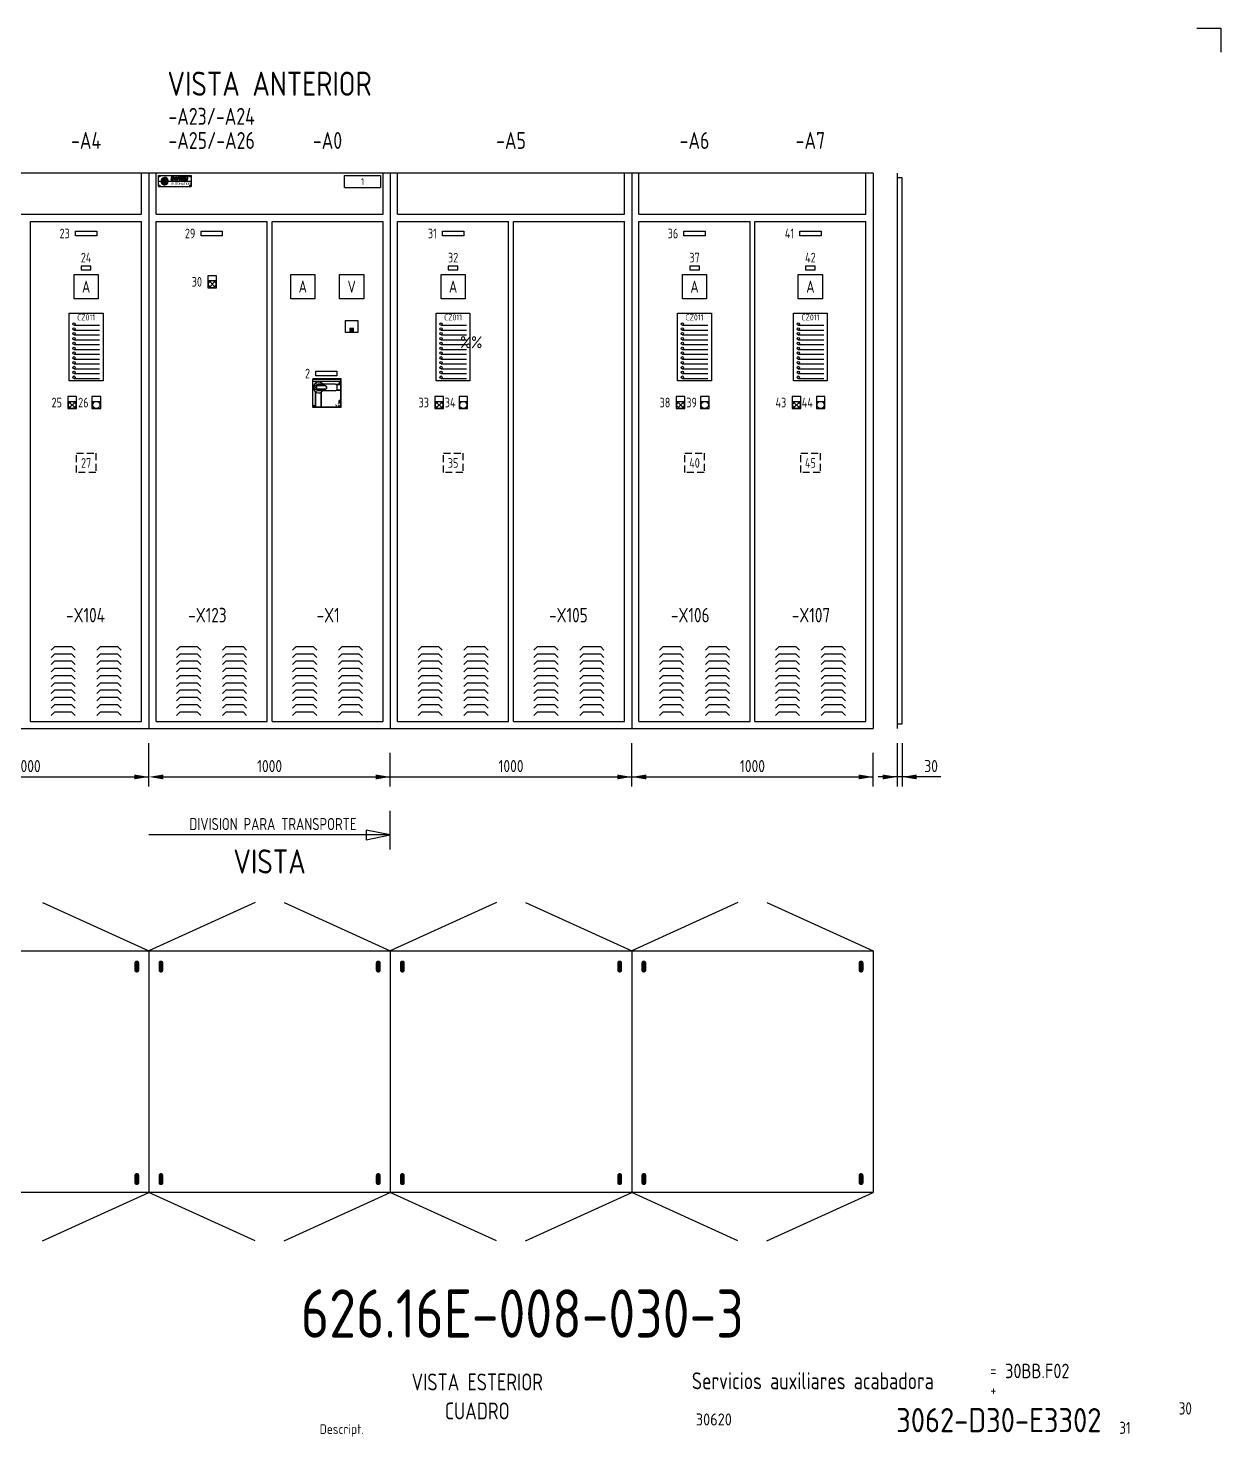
# Model space of a CAD drawing. Extents: x 10 to 420, y 5 to 297.
# Drawn here: x 173 to 420, y 5.4 to 297 of the extents above; entities that cross this region are included whole.
import ezdxf
from ezdxf.enums import TextEntityAlignment as Align

# ---------------------------------------------------------------- set-up
doc = ezdxf.new("R2010")
doc.units = 0
doc.header["$LTSCALE"] = 8
doc.header["$MEASUREMENT"] = 0
doc.linetypes.add('DOT', pattern=[0.25, 0, -0.25])
doc.linetypes.add('HIDDEN34', pattern=[0.27, 0.18, -0.09])
doc.layers.get('0').update_dxf_attribs({"linetype": 'CONTINUOUS'})
doc.layers.add('CART', color=7, linetype='CONTINUOUS')
doc.styles.add('DIN', font='DIN', dxfattribs={"width": 0.85})

# ---------------------------------------------------------------- blocks, each defined once
blk = doc.blocks.new('WB-FG100')
at = {"layer": 'CART', "color": 1}
for p, q in [((415, 297), (420, 297)), ((420, 297), (420, 292))]:
    blk.add_line(p, q, dxfattribs=at)
at = {"layer": 'CART', "color": 3, "style": 'DIN', "width": 0.8}
for s, p in [('=', (372.24, 17.91)), ('+', (372.24, 13.87))]:
    blk.add_text(s, height=2.5, dxfattribs=at).set_placement(p)
at = {"layer": 'CART', "color": 7, "style": 'DIN', "width": 0.9}
blk.add_attdef('FILE', text='', height=2.5, rotation=90, dxfattribs=at).set_placement((15.95, 68.38), align=Align.CENTER)
for tag, p in [('MOD-3', (13.92, 19)), ('MOD-2', (13.92, 15)), ('MOD-1', (13.92, 11)), ('NR.COMMESSA', (315, 9))]:
    blk.add_attdef(tag, text='', height=2.5, dxfattribs=at).set_placement(p, align=Align.MIDDLE)
at = {"layer": 'CART', "color": 7, "style": 'DIN'}
for tag, width, p in [('REV-3', 0.9, (21.66, 19)), ('DATA-3', 0.9, (45.37, 19)), ('NOME-3', 0.9, (57.37, 19)), ('REV-2', 0.9, (21.66, 15)), ('DATA-2', 0.9, (45.37, 15)), ('NOME-2', 0.9, (57.37, 15)), ('REV-1', 0.9, (21.66, 11)), ('DATA-1', 0.9, (45.37, 11)), ('NOME-1', 0.7, (57.37, 11))]:
    blk.add_attdef(tag, text='', height=2, dxfattribs=dict(at, width=width)).set_placement(p, align=Align.MIDDLE_LEFT)
at = {"layer": 'CART', "color": 7, "style": 'DIN', "width": 0.9}
for tag, p, height in [('DATA', (78.64, 17.94), 2), ('ESECUTORE', (78.64, 13.97), 2), ('CONTROLLORE', (78.64, 9.99), 2), ('NORMA', (78.64, 6.01), 2), ('SEGUE', (398.93, 5.65), 2.8)]:
    blk.add_attdef(tag, p, '', height=height, dxfattribs=at)
at = {"layer": 'CART', "color": 2, "style": 'DIN', "width": 0.9}
for tag, p in [('TITOLO-1/3', (266.5, 18.23)), ('TITOLO-2/3', (266.5, 13.18)), ('TITOLO-1/2', (266.5, 15.73)), ('TITOLO-2/2', (266.5, 10.68)), ('TITOLO-3/3', (266.5, 8.13))]:
    blk.add_attdef(tag, text='', height=3.5, dxfattribs=at).set_placement(p, align=Align.MIDDLE)
at = {"layer": 'CART', "color": 3, "style": 'DIN', "width": 0.9}
blk.add_attdef('ASSIEME', text='', height=3.5, dxfattribs=at).set_placement((334, 17), align=Align.MIDDLE)
at = {"layer": 'CART', "color": 3, "style": 'DIN', "width": 0.85}
for tag, p in [('=', (375.33, 16.63)), ('+', (375.33, 12.76))]:
    blk.add_attdef(tag, text='', height=3, dxfattribs=at).set_placement(p, align=Align.BOTTOM_LEFT)
at = {"layer": 'CART', "color": 3, "style": 'DIN', "width": 0.9}
blk.add_attdef('FOGLIO', text='', height=2.8, dxfattribs=at).set_placement((414.2, 9.56), align=Align.RIGHT)
at = {"layer": 'CART', "color": 2, "style": 'DIN', "width": 0.9}
blk.add_attdef('DISEGNO', text='', height=5, dxfattribs=at).set_placement((395.27, 6.35), align=Align.RIGHT)
at = {"layer": 'CART', "color": 1, "style": 'DIN', "width": 0.9}
blk.add_attdef('TIPOLOGIA', (233.37, 6), '', height=2, dxfattribs=at)

msp = doc.modelspace()

# ---------------------------------------------------------------- linework, layer by layer
for p, q in [((198, 267), (148, 267)), ((196.5, 258.5), (196.5, 267)), ((198, 267), (198, 152)), ((248, 267), (198, 267)), ((199.5, 258.5), (199.5, 267)), ((200, 264.25), (200, 266.5)), ((200, 266.5), (206.75, 266.5)), ((206.75, 266.5), (206.75, 264.25)), ((238.5, 266.5), (246, 266.5)), ((238.5, 264), (238.5, 266.5)), ((246, 266.5), (246, 264)), ((246.5, 258.5), (246.5, 267)), ((248, 267), (248, 152)), ((298, 267), (248, 267)), ((249.5, 258.5), (249.5, 267)), ((296.5, 258.5), (296.5, 267)), ((298, 267), (298, 152)), ((348, 267), (298, 267)), ((299.5, 258.5), (299.5, 267)), ((346.5, 258.5), (346.5, 267)), ((348, 267), (348, 152)), ((353, 267), (353, 152)), ((354, 266), (353, 266)), ((354, 153), (354, 266)), ((200, 265.34), (200.49, 265.34)), ((200, 264.25), (206.75, 264.25)), ((202.01, 265.34), (206.75, 265.34)), ((238.5, 264), (246, 264)), ((149.5, 258.5), (196.5, 258.5)), ((173.5, 153.5), (173.5, 257)), ((173.5, 257), (196.5, 257)), ((196.5, 153.5), (196.5, 257)), ((199.5, 258.5), (246.5, 258.5)), ((199.5, 153.5), (199.5, 257)), ((199.5, 257), (222.5, 257)), ((222.5, 153.5), (222.5, 257)), ((223.5, 153.5), (223.5, 257)), ((223.5, 257), (246.5, 257)), ((246.5, 153.5), (246.5, 257)), ((249.5, 258.5), (296.5, 258.5)), ((249.5, 257), (272.5, 257)), ((249.5, 153.5), (249.5, 257)), ((272.5, 153.5), (272.5, 257)), ((273.5, 153.5), (273.5, 257)), ((273.5, 257), (296.5, 257)), ((296.5, 153.5), (296.5, 257)), ((299.5, 258.5), (346.5, 258.5)), ((299.5, 153.5), (299.5, 257)), ((299.5, 257), (322.5, 257)), ((322.5, 153.5), (322.5, 257)), ((323.5, 153.5), (323.5, 257)), ((323.5, 257), (346.5, 257)), ((346.5, 153.5), (346.5, 257)), ((181.5, 224), (181.5, 238)), ((181.5, 238), (188.5, 238)), ((188.5, 238), (188.5, 224)), ((257.5, 224), (257.5, 238)), ((257.5, 238), (264.5, 238)), ((264.5, 238), (264.5, 224)), ((307.5, 238), (314.5, 238)), ((307.5, 224), (307.5, 238)), ((314.5, 238), (314.5, 224)), ((331.5, 238), (338.5, 238)), ((331.5, 224), (331.5, 238)), ((338.5, 238), (338.5, 224)), ((188.5, 224), (181.5, 224)), ((264.5, 224), (257.5, 224)), ((314.5, 224), (307.5, 224)), ((338.5, 224), (331.5, 224)), ((148, 152), (198, 152)), ((173.5, 153.5), (196.5, 153.5)), ((198, 152), (248, 152)), ((199.5, 153.5), (222.5, 153.5)), ((223.5, 153.5), (246.5, 153.5)), ((248, 152), (298, 152)), ((249.5, 153.5), (272.5, 153.5)), ((273.5, 153.5), (296.5, 153.5)), ((298, 152), (348, 152)), ((299.5, 153.5), (322.5, 153.5)), ((323.5, 153.5), (346.5, 153.5)), ((353, 153), (354, 153)), ((198, 140), (198, 149)), ((298, 140), (298, 149)), ((353, 149), (353, 140)), ((354, 149), (354, 140)), ((198, 140), (198, 147)), ((248, 140), (248, 147)), ((298, 140), (298, 147)), ((348, 140), (348, 147)), ((151, 142), (198, 142)), ((201, 142), (348, 142)), ((362, 142), (349, 142)), ((248, 127), (248, 135)), ((248, 130), (198, 130)), ((248, 130), (243, 131)), ((243, 131), (243, 129)), ((243, 129), (248, 130)), ((176, 116), (198, 106)), ((220, 116), (198, 106)), ((226, 116), (248, 106)), ((270, 116), (248, 106)), ((276, 116), (298, 106)), ((320, 116), (298, 106)), ((326, 116), (348, 106)), ((148, 106), (198, 106)), ((198, 106), (248, 106)), ((198, 106), (198, 56)), ((248, 106), (248, 56)), ((248, 106), (298, 106)), ((298, 106), (348, 106)), ((298, 106), (298, 56)), ((348, 106), (348, 56)), ((198, 56), (148, 56)), ((176, 46), (198, 56)), ((220, 46), (198, 56)), ((248, 56), (198, 56)), ((226, 46), (248, 56)), ((298, 56), (248, 56)), ((270, 46), (248, 56)), ((276, 46), (298, 56)), ((320, 46), (298, 56)), ((348, 56), (298, 56)), ((326, 46), (348, 56))]:
    msp.add_line(p, q)
at = {"color": 1}
for p, q in [((200.5, 265.36), (201.15, 265.36)), ((200.53, 265.58), (201.95, 265.58)), ((200.54, 265.6), (201.96, 265.6)), ((200.55, 265.62), (201.95, 265.62)), ((200.56, 265.66), (201.94, 265.66)), ((200.56, 265.64), (201.94, 265.64)), ((200.57, 265.68), (201.93, 265.68)), ((200.58, 265.7), (201.92, 265.7)), ((200.6, 265.72), (201.9, 265.72)), ((200.61, 265.74), (201.89, 265.74)), ((200.62, 265.76), (201.88, 265.76)), ((200.63, 265.78), (201.87, 265.78)), ((200.64, 265.38), (201.23, 265.38)), ((200.65, 265.8), (201.85, 265.8)), ((200.66, 265.82), (201.84, 265.82)), ((200.68, 265.84), (201.82, 265.84)), ((200.7, 265.85), (201.8, 265.85)), ((200.71, 265.87), (201.79, 265.87)), ((200.74, 265.89), (201.76, 265.89)), ((200.76, 265.91), (201.74, 265.91)), ((200.78, 265.93), (201.72, 265.93)), ((200.78, 265.4), (201.3, 265.4)), ((200.81, 265.95), (201.69, 265.95)), ((200.83, 265.97), (201.67, 265.97)), ((200.87, 265.99), (201.63, 265.99)), ((200.9, 266.01), (201.6, 266.01)), ((200.93, 265.42), (201.37, 265.42)), ((200.94, 266.03), (201.56, 266.03)), ((200.99, 266.05), (201.51, 266.05)), ((201.05, 266.07), (201.45, 266.07)), ((201.07, 265.44), (201.41, 265.44)), ((201.15, 266.09), (201.35, 266.09)), ((201.22, 265.46), (201.39, 265.46)), ((201.32, 265.56), (201.88, 265.56)), ((201.34, 265.54), (201.8, 265.54)), ((201.36, 265.52), (201.54, 265.52)), ((201.36, 265.48), (201.38, 265.48)), ((201.38, 265.5), (201.39, 265.5)), ((201.46, 265.42), (201.63, 265.42)), ((201.47, 265.4), (201.58, 265.4)), ((201.49, 265.38), (201.52, 265.38)), ((201.5, 265.44), (201.68, 265.44)), ((201.57, 265.46), (201.74, 265.46)), ((201.64, 265.48), (201.75, 265.48)), ((201.67, 265.52), (201.73, 265.52)), ((201.7, 265.36), (202, 265.36)), ((201.74, 265.38), (202, 265.38)), ((201.78, 265.4), (202, 265.4)), ((201.82, 265.42), (202, 265.42)), ((201.84, 265.48), (201.99, 265.48)), ((201.86, 265.44), (202, 265.44)), ((201.89, 265.5), (201.99, 265.5)), ((201.89, 265.46), (202, 265.46)), ((201.95, 265.52), (201.98, 265.52)), ((202.64, 265.56), (202.75, 266.27)), ((202.64, 265.56), (202.75, 266.27)), ((202.99, 265.56), (202.64, 265.56)), ((202.99, 266.27), (202.75, 266.27)), ((202.75, 266.27), (202.9, 266.27)), ((202.8, 265.73), (202.87, 266.1)), ((202.99, 265.73), (202.8, 265.73)), ((202.99, 266.1), (202.87, 266.1)), ((203.28, 265.56), (203.52, 266.26)), ((203.28, 265.56), (203.43, 265.56)), ((203.43, 265.56), (203.48, 265.7)), ((203.48, 265.7), (203.7, 265.7)), ((203.52, 266.26), (203.73, 266.26)), ((203.52, 265.82), (203.61, 266.1)), ((203.52, 265.82), (203.67, 265.82)), ((203.67, 265.82), (203.61, 266.1)), ((203.73, 265.56), (203.7, 265.7)), ((203.88, 265.56), (203.73, 266.26)), ((203.73, 265.56), (203.88, 265.56)), ((203.96, 265.56), (204.07, 266.27)), ((203.96, 265.56), (204.07, 266.27)), ((203.96, 265.56), (204.1, 265.56)), ((204.07, 266.27), (204.22, 266.27)), ((204.07, 266.27), (204.22, 266.27)), ((204.1, 265.56), (204.19, 266.07)), ((204.19, 266.07), (204.43, 265.56)), ((204.22, 266.27), (204.46, 265.77)), ((204.43, 265.56), (204.55, 266.27)), ((204.43, 265.56), (204.58, 265.56)), ((204.46, 265.77), (204.55, 266.27)), ((204.55, 266.27), (204.69, 266.27)), ((204.55, 266.27), (204.69, 266.27)), ((204.58, 265.56), (204.69, 266.27)), ((204.67, 265.56), (204.79, 266.27)), ((204.67, 265.56), (204.79, 266.27)), ((204.67, 265.56), (204.82, 265.56)), ((204.79, 266.27), (204.94, 266.27)), ((204.79, 266.27), (204.94, 266.27)), ((204.82, 265.56), (204.94, 266.27)), ((204.91, 265.56), (205.03, 266.27)), ((204.91, 265.56), (205.03, 266.27)), ((204.91, 265.56), (205.29, 265.56)), ((205.03, 266.27), (205.41, 266.27)), ((205.06, 265.68), (205.09, 265.86)), ((205.31, 265.68), (205.06, 265.68)), ((205.34, 265.86), (205.09, 265.86)), ((205.11, 265.97), (205.14, 266.15)), ((205.36, 265.97), (205.11, 265.97)), ((205.39, 266.15), (205.14, 266.15)), ((205.26, 266.27), (205.41, 266.27)), ((205.29, 265.56), (205.31, 265.68)), ((205.34, 265.86), (205.36, 265.97)), ((205.38, 265.56), (205.5, 266.27)), ((205.38, 265.56), (205.77, 265.56)), ((205.39, 266.15), (205.41, 266.27)), ((205.5, 266.27), (205.63, 266.27)), ((205.54, 265.68), (205.63, 266.27)), ((205.79, 265.68), (205.54, 265.68)), ((205.77, 265.56), (205.79, 265.68)), ((205.84, 265.56), (205.96, 266.27)), ((205.84, 265.56), (205.99, 265.56)), ((205.96, 266.27), (206.11, 266.27)), ((205.99, 265.56), (206.11, 266.27)), ((200.49, 265.35), (201.08, 265.35)), ((200.49, 265.33), (201.01, 265.33)), ((200.5, 265.31), (200.94, 265.31)), ((200.5, 265.29), (200.86, 265.29)), ((200.5, 265.27), (200.79, 265.27)), ((200.5, 265.25), (200.72, 265.25)), ((200.5, 265.23), (200.65, 265.23)), ((200.51, 265.21), (200.57, 265.21)), ((200.57, 265.01), (200.93, 265.01)), ((200.58, 264.99), (200.89, 264.99)), ((200.59, 265.03), (200.97, 265.03)), ((200.59, 264.97), (200.85, 264.97)), ((200.6, 264.95), (200.81, 264.95)), ((200.61, 264.93), (200.77, 264.93)), ((200.63, 264.91), (200.73, 264.91)), ((200.64, 264.89), (200.69, 264.89)), ((200.65, 265.05), (201.01, 265.05)), ((200.7, 265.07), (201.06, 265.07)), ((200.76, 265.09), (201.1, 265.09)), ((200.77, 264.76), (201.73, 264.76)), ((200.8, 264.74), (201.7, 264.74)), ((200.81, 265.11), (201.14, 265.11)), ((200.81, 264.78), (201.75, 264.78)), ((200.82, 264.72), (201.68, 264.72)), ((200.84, 264.8), (201.77, 264.8)), ((200.85, 264.7), (201.65, 264.7)), ((200.86, 265.13), (201.18, 265.13)), ((200.88, 264.82), (201.79, 264.82)), ((200.89, 264.68), (201.61, 264.68)), ((200.91, 264.84), (201.81, 264.84)), ((200.92, 265.15), (201.22, 265.15)), ((200.93, 264.66), (201.57, 264.66)), ((200.95, 264.86), (201.83, 264.86)), ((200.97, 265.17), (201.26, 265.17)), ((200.97, 264.64), (201.53, 264.64)), ((200.98, 264.87), (201.84, 264.87)), ((201.02, 264.89), (201.86, 264.89)), ((201.03, 265.19), (201.3, 265.19)), ((201.03, 264.62), (201.47, 264.62)), ((201.05, 264.91), (201.87, 264.91)), ((201.08, 265.21), (201.34, 265.21)), ((201.08, 264.93), (201.89, 264.93)), ((201.11, 264.6), (201.39, 264.6)), ((201.12, 264.95), (201.9, 264.95)), ((201.13, 265.23), (201.38, 265.23)), ((201.15, 264.97), (201.91, 264.97)), ((201.19, 265.25), (201.42, 265.25)), ((201.19, 264.99), (201.92, 264.99)), ((201.22, 265.01), (201.93, 265.01)), ((201.24, 265.27), (201.46, 265.27)), ((201.26, 265.03), (201.94, 265.03)), ((201.29, 265.05), (201.95, 265.05)), ((201.3, 265.29), (201.5, 265.29)), ((201.33, 265.07), (201.95, 265.07)), ((201.35, 265.31), (201.54, 265.31)), ((201.36, 265.09), (201.96, 265.09)), ((201.39, 265.11), (201.97, 265.11)), ((201.4, 265.33), (201.53, 265.33)), ((201.43, 265.13), (201.97, 265.13)), ((201.46, 265.35), (201.51, 265.35)), ((201.46, 265.15), (201.98, 265.15)), ((201.5, 265.17), (201.99, 265.17)), ((201.53, 265.19), (201.99, 265.19)), ((201.57, 265.21), (201.99, 265.21)), ((201.58, 265.31), (202, 265.31)), ((201.59, 265.29), (202, 265.29)), ((201.6, 265.23), (202, 265.23)), ((201.61, 265.27), (202, 265.27)), ((201.62, 265.33), (202.01, 265.33)), ((201.63, 265.25), (202, 265.25)), ((201.66, 265.35), (202.01, 265.35)), ((210.22, 245.75), (210.22, 243.25)), ((212.03, 245.75), (210.22, 245.75)), ((212.03, 243.25), (212.03, 245.75)), ((210.22, 244.75), (212.03, 244.75)), ((210.22, 243.25), (212.03, 243.25)), ((210.59, 243.47), (211.66, 244.53)), ((210.59, 244.53), (211.66, 243.47)), ((182.5, 235.5), (187.75, 235.5)), ((182.5, 234.5), (187.75, 234.5)), ((182.5, 233.5), (187.75, 233.5)), ((258.5, 235.5), (263.75, 235.5)), ((258.5, 234.5), (263.75, 234.5)), ((258.5, 233.5), (263.75, 233.5)), ((308.5, 235.5), (313.75, 235.5)), ((308.5, 234.5), (313.75, 234.5)), ((308.5, 233.5), (313.75, 233.5)), ((332.5, 235.5), (337.75, 235.5)), ((332.5, 234.5), (337.75, 234.5)), ((332.5, 233.5), (337.75, 233.5)), ((182.5, 232.5), (187.75, 232.5)), ((182.5, 231.5), (187.75, 231.5)), ((182.5, 230.5), (187.75, 230.5)), ((258.5, 232.5), (263.75, 232.5)), ((258.5, 231.5), (263.75, 231.5)), ((258.5, 230.5), (263.75, 230.5)), ((308.5, 232.5), (313.75, 232.5)), ((308.5, 231.5), (313.75, 231.5)), ((308.5, 230.5), (313.75, 230.5)), ((332.5, 232.5), (337.75, 232.5)), ((332.5, 231.5), (337.75, 231.5)), ((332.5, 230.5), (337.75, 230.5)), ((182.5, 229.5), (187.75, 229.5)), ((182.5, 228.5), (187.75, 228.5)), ((182.5, 227.5), (187.75, 227.5)), ((258.5, 229.5), (263.75, 229.5)), ((258.5, 228.5), (263.75, 228.5)), ((258.5, 227.5), (263.75, 227.5)), ((308.5, 229.5), (313.75, 229.5)), ((308.5, 228.5), (313.75, 228.5)), ((308.5, 227.5), (313.75, 227.5)), ((332.5, 229.5), (337.75, 229.5)), ((332.5, 228.5), (337.75, 228.5)), ((332.5, 227.5), (337.75, 227.5)), ((182.5, 226.5), (187.75, 226.5)), ((182.5, 225.5), (187.75, 225.5)), ((258.5, 226.5), (263.75, 226.5)), ((258.5, 225.5), (263.75, 225.5)), ((308.5, 226.5), (313.75, 226.5)), ((308.5, 225.5), (313.75, 225.5)), ((332.5, 226.5), (337.75, 226.5)), ((332.5, 225.5), (337.75, 225.5)), ((182.5, 224.5), (187.75, 224.5)), ((258.5, 224.5), (263.75, 224.5)), ((308.5, 224.5), (313.75, 224.5)), ((332.5, 224.5), (337.75, 224.5)), ((183.03, 220.75), (181.22, 220.75)), ((181.22, 220.75), (181.22, 218.25)), ((181.22, 219.75), (183.03, 219.75)), ((181.59, 218.47), (182.66, 219.53)), ((181.59, 219.53), (182.66, 218.47)), ((183.03, 218.25), (183.03, 220.75)), ((186.22, 220.75), (186.22, 218.25)), ((188.03, 220.75), (186.22, 220.75)), ((186.22, 219.75), (188.03, 219.75)), ((188.03, 218.25), (188.03, 220.75)), ((259.02, 220.75), (257.23, 220.75)), ((257.23, 220.75), (257.23, 218.25)), ((257.23, 219.75), (259.02, 219.75)), ((257.59, 219.53), (258.66, 218.47)), ((257.59, 218.47), (258.66, 219.53)), ((259.02, 218.25), (259.02, 220.75)), ((264.02, 220.75), (262.23, 220.75)), ((262.23, 220.75), (262.23, 218.25)), ((262.23, 219.75), (264.02, 219.75)), ((264.02, 218.25), (264.02, 220.75)), ((307.23, 220.75), (307.23, 218.25)), ((309.02, 220.75), (307.23, 220.75)), ((307.23, 219.75), (309.02, 219.75)), ((307.59, 218.47), (308.66, 219.53)), ((307.59, 219.53), (308.66, 218.47)), ((309.02, 218.25), (309.02, 220.75)), ((314.02, 220.75), (312.23, 220.75)), ((312.23, 220.75), (312.23, 218.25)), ((312.23, 219.75), (314.02, 219.75)), ((314.02, 218.25), (314.02, 220.75)), ((333.02, 220.75), (331.23, 220.75)), ((331.23, 220.75), (331.23, 218.25)), ((331.23, 219.75), (333.02, 219.75)), ((331.59, 219.53), (332.66, 218.47)), ((331.59, 218.47), (332.66, 219.53)), ((333.02, 218.25), (333.02, 220.75)), ((338.02, 220.75), (336.23, 220.75)), ((336.23, 220.75), (336.23, 218.25)), ((336.23, 219.75), (338.02, 219.75)), ((338.02, 218.25), (338.02, 220.75)), ((181.22, 218.25), (183.03, 218.25)), ((186.22, 218.25), (188.03, 218.25)), ((257.23, 218.25), (259.02, 218.25)), ((262.23, 218.25), (264.02, 218.25)), ((307.23, 218.25), (309.02, 218.25)), ((312.23, 218.25), (314.02, 218.25)), ((331.23, 218.25), (333.02, 218.25)), ((336.23, 218.25), (338.02, 218.25)), ((178.5, 169), (177.75, 168.25)), ((178.5, 167.5), (177.75, 166.75)), ((178.5, 169), (182, 169)), ((178.5, 167.5), (182, 167.5)), ((182, 169), (182.75, 168.25)), ((182, 167.5), (182.75, 166.75)), ((188, 169), (187.25, 168.25)), ((188, 167.5), (187.25, 166.75)), ((188, 169), (191.5, 169)), ((188, 167.5), (191.5, 167.5)), ((191.5, 169), (192.25, 168.25)), ((191.5, 167.5), (192.25, 166.75)), ((204.5, 169), (203.75, 168.25)), ((204.5, 167.5), (203.75, 166.75)), ((204.5, 169), (208, 169)), ((204.5, 167.5), (208, 167.5)), ((208, 169), (208.75, 168.25)), ((208, 167.5), (208.75, 166.75)), ((214, 169), (213.25, 168.25)), ((214, 167.5), (213.25, 166.75)), ((214, 169), (217.5, 169)), ((214, 167.5), (217.5, 167.5)), ((217.5, 169), (218.25, 168.25)), ((217.5, 167.5), (218.25, 166.75)), ((228.5, 169), (227.75, 168.25)), ((228.5, 167.5), (227.75, 166.75)), ((228.5, 169), (232, 169)), ((228.5, 167.5), (232, 167.5)), ((232, 169), (232.75, 168.25)), ((232, 167.5), (232.75, 166.75)), ((238, 169), (237.25, 168.25)), ((238, 167.5), (237.25, 166.75)), ((238, 169), (241.5, 169)), ((238, 167.5), (241.5, 167.5)), ((241.5, 169), (242.25, 168.25)), ((241.5, 167.5), (242.25, 166.75)), ((254.5, 169), (253.75, 168.25)), ((254.5, 167.5), (253.75, 166.75)), ((254.5, 169), (258, 169)), ((254.5, 167.5), (258, 167.5)), ((258, 169), (258.75, 168.25)), ((258, 167.5), (258.75, 166.75)), ((264, 169), (263.25, 168.25)), ((264, 167.5), (263.25, 166.75)), ((264, 169), (267.5, 169)), ((264, 167.5), (267.5, 167.5)), ((267.5, 169), (268.25, 168.25)), ((267.5, 167.5), (268.25, 166.75)), ((278.5, 169), (277.75, 168.25)), ((278.5, 167.5), (277.75, 166.75)), ((278.5, 169), (282, 169)), ((278.5, 167.5), (282, 167.5)), ((282, 169), (282.75, 168.25)), ((282, 167.5), (282.75, 166.75)), ((288, 169), (287.25, 168.25)), ((288, 167.5), (287.25, 166.75)), ((288, 169), (291.5, 169)), ((288, 167.5), (291.5, 167.5)), ((291.5, 169), (292.25, 168.25)), ((291.5, 167.5), (292.25, 166.75)), ((304.5, 169), (303.75, 168.25)), ((304.5, 167.5), (303.75, 166.75)), ((304.5, 169), (308, 169)), ((304.5, 167.5), (308, 167.5)), ((308, 169), (308.75, 168.25)), ((308, 167.5), (308.75, 166.75)), ((314, 169), (313.25, 168.25)), ((314, 167.5), (313.25, 166.75)), ((314, 169), (317.5, 169)), ((314, 167.5), (317.5, 167.5)), ((317.5, 169), (318.25, 168.25)), ((317.5, 167.5), (318.25, 166.75)), ((328.5, 169), (327.75, 168.25)), ((328.5, 167.5), (327.75, 166.75)), ((328.5, 169), (332, 169)), ((328.5, 167.5), (332, 167.5)), ((332, 169), (332.75, 168.25)), ((332, 167.5), (332.75, 166.75)), ((338, 169), (337.25, 168.25)), ((338, 167.5), (337.25, 166.75)), ((338, 169), (341.5, 169)), ((338, 167.5), (341.5, 167.5)), ((341.5, 169), (342.25, 168.25)), ((341.5, 167.5), (342.25, 166.75)), ((178.5, 166), (177.75, 165.25)), ((178.5, 164.5), (177.75, 163.75)), ((178.5, 166), (182, 166)), ((178.5, 164.5), (182, 164.5)), ((182, 166), (182.75, 165.25)), ((182, 164.5), (182.75, 163.75)), ((188, 166), (187.25, 165.25)), ((188, 164.5), (187.25, 163.75)), ((188, 166), (191.5, 166)), ((188, 164.5), (191.5, 164.5)), ((191.5, 166), (192.25, 165.25)), ((191.5, 164.5), (192.25, 163.75)), ((204.5, 166), (203.75, 165.25)), ((204.5, 164.5), (203.75, 163.75)), ((204.5, 166), (208, 166)), ((204.5, 164.5), (208, 164.5)), ((208, 166), (208.75, 165.25)), ((208, 164.5), (208.75, 163.75)), ((214, 166), (213.25, 165.25)), ((214, 164.5), (213.25, 163.75)), ((214, 166), (217.5, 166)), ((214, 164.5), (217.5, 164.5)), ((217.5, 166), (218.25, 165.25)), ((217.5, 164.5), (218.25, 163.75)), ((228.5, 166), (227.75, 165.25)), ((228.5, 164.5), (227.75, 163.75)), ((228.5, 166), (232, 166)), ((228.5, 164.5), (232, 164.5)), ((232, 166), (232.75, 165.25)), ((232, 164.5), (232.75, 163.75)), ((238, 166), (237.25, 165.25)), ((238, 164.5), (237.25, 163.75)), ((238, 166), (241.5, 166)), ((238, 164.5), (241.5, 164.5)), ((241.5, 166), (242.25, 165.25)), ((241.5, 164.5), (242.25, 163.75)), ((254.5, 166), (253.75, 165.25)), ((254.5, 164.5), (253.75, 163.75)), ((254.5, 166), (258, 166)), ((254.5, 164.5), (258, 164.5)), ((258, 166), (258.75, 165.25)), ((258, 164.5), (258.75, 163.75)), ((264, 166), (263.25, 165.25)), ((264, 164.5), (263.25, 163.75)), ((264, 166), (267.5, 166)), ((264, 164.5), (267.5, 164.5)), ((267.5, 166), (268.25, 165.25)), ((267.5, 164.5), (268.25, 163.75)), ((278.5, 166), (277.75, 165.25)), ((278.5, 164.5), (277.75, 163.75)), ((278.5, 166), (282, 166)), ((278.5, 164.5), (282, 164.5)), ((282, 166), (282.75, 165.25)), ((282, 164.5), (282.75, 163.75)), ((288, 166), (287.25, 165.25)), ((288, 164.5), (287.25, 163.75)), ((288, 166), (291.5, 166)), ((288, 164.5), (291.5, 164.5)), ((291.5, 166), (292.25, 165.25)), ((291.5, 164.5), (292.25, 163.75)), ((304.5, 166), (303.75, 165.25)), ((304.5, 164.5), (303.75, 163.75)), ((304.5, 166), (308, 166)), ((304.5, 164.5), (308, 164.5)), ((308, 166), (308.75, 165.25)), ((308, 164.5), (308.75, 163.75)), ((314, 166), (313.25, 165.25)), ((314, 164.5), (313.25, 163.75)), ((314, 166), (317.5, 166)), ((314, 164.5), (317.5, 164.5)), ((317.5, 166), (318.25, 165.25)), ((317.5, 164.5), (318.25, 163.75)), ((328.5, 166), (327.75, 165.25)), ((328.5, 164.5), (327.75, 163.75)), ((328.5, 166), (332, 166)), ((328.5, 164.5), (332, 164.5)), ((332, 166), (332.75, 165.25)), ((332, 164.5), (332.75, 163.75)), ((338, 166), (337.25, 165.25)), ((338, 164.5), (337.25, 163.75)), ((338, 166), (341.5, 166)), ((338, 164.5), (341.5, 164.5)), ((341.5, 166), (342.25, 165.25)), ((341.5, 164.5), (342.25, 163.75)), ((178.5, 163), (177.75, 162.25)), ((178.5, 161.5), (177.75, 160.75)), ((178.5, 163), (182, 163)), ((178.5, 161.5), (182, 161.5)), ((182, 163), (182.75, 162.25)), ((182, 161.5), (182.75, 160.75)), ((188, 163), (187.25, 162.25)), ((188, 161.5), (187.25, 160.75)), ((188, 163), (191.5, 163)), ((188, 161.5), (191.5, 161.5)), ((191.5, 163), (192.25, 162.25)), ((191.5, 161.5), (192.25, 160.75)), ((204.5, 163), (203.75, 162.25)), ((204.5, 161.5), (203.75, 160.75)), ((204.5, 163), (208, 163)), ((204.5, 161.5), (208, 161.5)), ((208, 163), (208.75, 162.25)), ((208, 161.5), (208.75, 160.75)), ((214, 163), (213.25, 162.25)), ((214, 161.5), (213.25, 160.75)), ((214, 163), (217.5, 163)), ((214, 161.5), (217.5, 161.5)), ((217.5, 163), (218.25, 162.25)), ((217.5, 161.5), (218.25, 160.75)), ((228.5, 163), (227.75, 162.25)), ((228.5, 161.5), (227.75, 160.75)), ((228.5, 163), (232, 163)), ((228.5, 161.5), (232, 161.5)), ((232, 163), (232.75, 162.25)), ((232, 161.5), (232.75, 160.75)), ((238, 163), (237.25, 162.25)), ((238, 161.5), (237.25, 160.75)), ((238, 163), (241.5, 163)), ((238, 161.5), (241.5, 161.5)), ((241.5, 163), (242.25, 162.25)), ((241.5, 161.5), (242.25, 160.75)), ((254.5, 163), (253.75, 162.25)), ((254.5, 161.5), (253.75, 160.75)), ((254.5, 163), (258, 163)), ((254.5, 161.5), (258, 161.5)), ((258, 163), (258.75, 162.25)), ((258, 161.5), (258.75, 160.75)), ((264, 163), (263.25, 162.25)), ((264, 161.5), (263.25, 160.75)), ((264, 163), (267.5, 163)), ((264, 161.5), (267.5, 161.5)), ((267.5, 163), (268.25, 162.25)), ((267.5, 161.5), (268.25, 160.75)), ((278.5, 163), (277.75, 162.25)), ((278.5, 161.5), (277.75, 160.75)), ((278.5, 163), (282, 163)), ((278.5, 161.5), (282, 161.5)), ((282, 163), (282.75, 162.25)), ((282, 161.5), (282.75, 160.75)), ((288, 163), (287.25, 162.25)), ((288, 161.5), (287.25, 160.75)), ((288, 163), (291.5, 163)), ((288, 161.5), (291.5, 161.5)), ((291.5, 163), (292.25, 162.25)), ((291.5, 161.5), (292.25, 160.75)), ((304.5, 163), (303.75, 162.25)), ((304.5, 161.5), (303.75, 160.75)), ((304.5, 163), (308, 163)), ((304.5, 161.5), (308, 161.5)), ((308, 163), (308.75, 162.25)), ((308, 161.5), (308.75, 160.75)), ((314, 163), (313.25, 162.25)), ((314, 161.5), (313.25, 160.75)), ((314, 163), (317.5, 163)), ((314, 161.5), (317.5, 161.5)), ((317.5, 163), (318.25, 162.25)), ((317.5, 161.5), (318.25, 160.75)), ((328.5, 163), (327.75, 162.25)), ((328.5, 161.5), (327.75, 160.75)), ((328.5, 163), (332, 163)), ((328.5, 161.5), (332, 161.5)), ((332, 163), (332.75, 162.25)), ((332, 161.5), (332.75, 160.75)), ((338, 163), (337.25, 162.25)), ((338, 161.5), (337.25, 160.75)), ((338, 163), (341.5, 163)), ((338, 161.5), (341.5, 161.5)), ((341.5, 163), (342.25, 162.25)), ((341.5, 161.5), (342.25, 160.75)), ((178.5, 160), (177.75, 159.25)), ((178.5, 158.5), (177.75, 157.75)), ((178.5, 160), (182, 160)), ((178.5, 158.5), (182, 158.5)), ((182, 160), (182.75, 159.25)), ((182, 158.5), (182.75, 157.75)), ((188, 160), (187.25, 159.25)), ((188, 158.5), (187.25, 157.75)), ((188, 160), (191.5, 160)), ((188, 158.5), (191.5, 158.5)), ((191.5, 160), (192.25, 159.25)), ((191.5, 158.5), (192.25, 157.75)), ((204.5, 160), (203.75, 159.25)), ((204.5, 158.5), (203.75, 157.75)), ((204.5, 160), (208, 160)), ((204.5, 158.5), (208, 158.5)), ((208, 160), (208.75, 159.25)), ((208, 158.5), (208.75, 157.75)), ((214, 160), (213.25, 159.25)), ((214, 158.5), (213.25, 157.75)), ((214, 160), (217.5, 160)), ((214, 158.5), (217.5, 158.5)), ((217.5, 160), (218.25, 159.25)), ((217.5, 158.5), (218.25, 157.75)), ((228.5, 160), (227.75, 159.25)), ((228.5, 158.5), (227.75, 157.75)), ((228.5, 160), (232, 160)), ((228.5, 158.5), (232, 158.5)), ((232, 160), (232.75, 159.25)), ((232, 158.5), (232.75, 157.75)), ((238, 160), (237.25, 159.25)), ((238, 158.5), (237.25, 157.75)), ((238, 160), (241.5, 160)), ((238, 158.5), (241.5, 158.5)), ((241.5, 160), (242.25, 159.25)), ((241.5, 158.5), (242.25, 157.75)), ((254.5, 160), (253.75, 159.25)), ((254.5, 158.5), (253.75, 157.75)), ((254.5, 160), (258, 160)), ((254.5, 158.5), (258, 158.5)), ((258, 160), (258.75, 159.25)), ((258, 158.5), (258.75, 157.75)), ((264, 160), (263.25, 159.25)), ((264, 158.5), (263.25, 157.75)), ((264, 160), (267.5, 160)), ((264, 158.5), (267.5, 158.5)), ((267.5, 160), (268.25, 159.25)), ((267.5, 158.5), (268.25, 157.75)), ((278.5, 160), (277.75, 159.25)), ((278.5, 158.5), (277.75, 157.75)), ((278.5, 160), (282, 160)), ((278.5, 158.5), (282, 158.5)), ((282, 160), (282.75, 159.25)), ((282, 158.5), (282.75, 157.75)), ((288, 160), (287.25, 159.25)), ((288, 158.5), (287.25, 157.75)), ((288, 160), (291.5, 160)), ((288, 158.5), (291.5, 158.5)), ((291.5, 160), (292.25, 159.25)), ((291.5, 158.5), (292.25, 157.75)), ((304.5, 160), (303.75, 159.25)), ((304.5, 158.5), (303.75, 157.75)), ((304.5, 160), (308, 160)), ((304.5, 158.5), (308, 158.5)), ((308, 160), (308.75, 159.25)), ((308, 158.5), (308.75, 157.75)), ((314, 160), (313.25, 159.25)), ((314, 158.5), (313.25, 157.75)), ((314, 160), (317.5, 160)), ((314, 158.5), (317.5, 158.5)), ((317.5, 160), (318.25, 159.25)), ((317.5, 158.5), (318.25, 157.75)), ((328.5, 160), (327.75, 159.25)), ((328.5, 158.5), (327.75, 157.75)), ((328.5, 160), (332, 160)), ((328.5, 158.5), (332, 158.5)), ((332, 160), (332.75, 159.25)), ((332, 158.5), (332.75, 157.75)), ((338, 160), (337.25, 159.25)), ((338, 158.5), (337.25, 157.75)), ((338, 160), (341.5, 160)), ((338, 158.5), (341.5, 158.5)), ((341.5, 160), (342.25, 159.25)), ((341.5, 158.5), (342.25, 157.75)), ((178.5, 157), (177.75, 156.25)), ((178.5, 155.5), (177.75, 154.75)), ((178.5, 157), (182, 157)), ((178.5, 155.5), (182, 155.5)), ((182, 157), (182.75, 156.25)), ((182, 155.5), (182.75, 154.75)), ((188, 157), (187.25, 156.25)), ((188, 155.5), (187.25, 154.75)), ((188, 157), (191.5, 157)), ((188, 155.5), (191.5, 155.5)), ((191.5, 157), (192.25, 156.25)), ((191.5, 155.5), (192.25, 154.75)), ((204.5, 157), (203.75, 156.25)), ((204.5, 155.5), (203.75, 154.75)), ((204.5, 157), (208, 157)), ((204.5, 155.5), (208, 155.5)), ((208, 157), (208.75, 156.25)), ((208, 155.5), (208.75, 154.75)), ((214, 157), (213.25, 156.25)), ((214, 155.5), (213.25, 154.75)), ((214, 157), (217.5, 157)), ((214, 155.5), (217.5, 155.5)), ((217.5, 157), (218.25, 156.25)), ((217.5, 155.5), (218.25, 154.75)), ((228.5, 157), (227.75, 156.25)), ((228.5, 155.5), (227.75, 154.75)), ((228.5, 157), (232, 157)), ((228.5, 155.5), (232, 155.5)), ((232, 157), (232.75, 156.25)), ((232, 155.5), (232.75, 154.75)), ((238, 157), (237.25, 156.25)), ((238, 155.5), (237.25, 154.75)), ((238, 157), (241.5, 157)), ((238, 155.5), (241.5, 155.5)), ((241.5, 157), (242.25, 156.25)), ((241.5, 155.5), (242.25, 154.75)), ((254.5, 157), (253.75, 156.25)), ((254.5, 155.5), (253.75, 154.75)), ((254.5, 157), (258, 157)), ((254.5, 155.5), (258, 155.5)), ((258, 157), (258.75, 156.25)), ((258, 155.5), (258.75, 154.75)), ((264, 157), (263.25, 156.25)), ((264, 155.5), (263.25, 154.75)), ((264, 157), (267.5, 157)), ((264, 155.5), (267.5, 155.5)), ((267.5, 157), (268.25, 156.25)), ((267.5, 155.5), (268.25, 154.75)), ((278.5, 157), (277.75, 156.25)), ((278.5, 155.5), (277.75, 154.75)), ((278.5, 157), (282, 157)), ((278.5, 155.5), (282, 155.5)), ((282, 157), (282.75, 156.25)), ((282, 155.5), (282.75, 154.75)), ((288, 157), (287.25, 156.25)), ((288, 155.5), (287.25, 154.75)), ((288, 157), (291.5, 157)), ((288, 155.5), (291.5, 155.5)), ((291.5, 157), (292.25, 156.25)), ((291.5, 155.5), (292.25, 154.75)), ((304.5, 157), (303.75, 156.25)), ((304.5, 155.5), (303.75, 154.75)), ((304.5, 157), (308, 157)), ((304.5, 155.5), (308, 155.5)), ((308, 157), (308.75, 156.25)), ((308, 155.5), (308.75, 154.75)), ((314, 157), (313.25, 156.25)), ((314, 155.5), (313.25, 154.75)), ((314, 157), (317.5, 157)), ((314, 155.5), (317.5, 155.5)), ((317.5, 157), (318.25, 156.25)), ((317.5, 155.5), (318.25, 154.75)), ((328.5, 157), (327.75, 156.25)), ((328.5, 155.5), (327.75, 154.75)), ((328.5, 157), (332, 157)), ((328.5, 155.5), (332, 155.5)), ((332, 157), (332.75, 156.25)), ((332, 155.5), (332.75, 154.75)), ((338, 157), (337.25, 156.25)), ((338, 155.5), (337.25, 154.75)), ((338, 157), (341.5, 157)), ((338, 155.5), (341.5, 155.5)), ((341.5, 157), (342.25, 156.25)), ((341.5, 155.5), (342.25, 154.75))]:
    msp.add_line(p, q, dxfattribs=at)
at = {"color": 3}
for p, q in [((182.5, 241), (182.5, 246)), ((182.5, 246), (187.5, 246)), ((187.5, 246), (187.5, 241)), ((227.38, 241), (227.38, 246)), ((227.38, 246), (232.38, 246)), ((232.38, 246), (232.38, 241)), ((237.5, 241), (237.5, 246)), ((237.5, 246), (242.5, 246)), ((242.5, 246), (242.5, 241)), ((258.5, 241), (258.5, 246)), ((258.5, 246), (263.5, 246)), ((263.5, 246), (263.5, 241)), ((308.5, 241), (308.5, 246)), ((308.5, 246), (313.5, 246)), ((313.5, 246), (313.5, 241)), ((332.5, 241), (332.5, 246)), ((332.5, 246), (337.5, 246)), ((337.5, 246), (337.5, 241)), ((187.5, 241), (182.5, 241)), ((232.38, 241), (227.38, 241)), ((242.5, 241), (237.5, 241)), ((263.5, 241), (258.5, 241)), ((313.5, 241), (308.5, 241)), ((337.5, 241), (332.5, 241))]:
    msp.add_line(p, q, dxfattribs=at)
at = {"color": 1, "linetype": 'Continuous'}
for p, q in [((231.93, 218.52), (231.93, 224.36)), ((237.79, 224.38), (231.96, 224.38)), ((231.97, 218.55), (231.97, 224.33)), ((237.78, 224.3), (231.97, 224.3)), ((237.78, 223.88), (231.97, 223.88)), ((237.76, 224.35), (231.99, 224.35)), ((232.44, 222.62), (232.78, 222.8)), ((232.78, 222.44), (232.44, 222.62)), ((234.47, 223.01), (232.53, 223.01)), ((234.47, 222.96), (232.53, 222.96)), ((234.47, 222.27), (232.53, 222.27)), ((234.47, 222.23), (232.53, 222.23)), ((232.58, 221.65), (232.53, 221.68)), ((232.53, 218.53), (232.53, 221.68)), ((232.58, 218.53), (232.58, 221.65)), ((232.78, 222.44), (232.78, 222.8)), ((236.58, 223.29), (233.08, 223.29)), ((236.58, 221.95), (233.08, 221.95)), ((233.69, 221.65), (233.73, 221.68)), ((233.69, 218.53), (233.69, 221.65)), ((233.73, 218.53), (233.73, 221.68)), ((237.78, 223.22), (236.81, 223.22)), ((237.78, 222.02), (236.81, 222.02)), ((237.78, 223.17), (236.87, 223.17)), ((237.33, 222.06), (236.87, 222.06)), ((237, 222.37), (237, 222.87)), ((237.75, 223.17), (237.33, 223.17)), ((237.78, 222.06), (237.33, 222.06)), ((237.44, 223.47), (237.44, 223.59)), ((237.56, 223.47), (237.56, 223.59)), ((237.78, 218.55), (237.78, 224.33)), ((237.81, 218.52), (237.81, 224.36)), ((237.81, 219.95), (237.81, 224.32)), ((232.58, 218.55), (232.58, 218.97)), ((233.69, 218.55), (233.69, 218.97)), ((237.42, 219.89), (237.44, 219.9)), ((237.42, 219.88), (237.42, 219.89)), ((237.42, 219.77), (237.42, 219.88)), ((237.42, 219.69), (237.42, 219.77)), ((237.42, 219.6), (237.42, 219.69)), ((237.42, 219.52), (237.42, 219.6)), ((237.42, 219.42), (237.42, 219.52)), ((237.42, 219.4), (237.42, 219.42)), ((237.44, 219.39), (237.42, 219.4)), ((237.56, 219.9), (237.44, 219.9)), ((237.56, 219.39), (237.44, 219.39)), ((237.58, 219.89), (237.56, 219.9)), ((237.56, 219.39), (237.58, 219.4)), ((237.58, 219.88), (237.58, 219.89)), ((237.58, 219.77), (237.58, 219.88)), ((237.58, 219.69), (237.58, 219.77)), ((237.58, 219.6), (237.58, 219.69)), ((237.58, 219.52), (237.58, 219.6)), ((237.58, 219.42), (237.58, 219.52)), ((237.58, 219.4), (237.58, 219.42)), ((237.79, 218.5), (231.96, 218.5)), ((237.76, 218.53), (231.99, 218.53))]:
    msp.add_line(p, q, dxfattribs=at)
at = {"color": 1, "linetype": 'DOT'}
for p, q in [((236.75, 218.94), (236.75, 219.28)), ((237.28, 218.94), (237.28, 219.28))]:
    msp.add_line(p, q, dxfattribs=at)
at = {"color": 1}
for points in [[(200.5, 265.36), (201.37, 265.48), (201.42, 265.44), (200.51, 265.19, -0.058012)], [(201.32, 265.56), (201.38, 265.5), (201.62, 265.53), (201.7, 265.51), (201.97, 265.58, 0.72868), (200.53, 265.56)], [(200.65, 264.88), (201.55, 265.31), (201.5, 265.36), (200.57, 265.02, 0.056185)], [(201.9, 265.46), (201.57, 265.3), (201.63, 265.25), (200.77, 264.76, 0.726081), (201.98, 265.53), (201.83, 265.48)]]:
    msp.add_lwpolyline(points, format="xyb", close=True, dxfattribs=at)
msp.add_lwpolyline([(201.45, 265.43), (201.7, 265.5), (201.78, 265.48), (201.5, 265.38)], close=True, dxfattribs=at)
at = {"color": 1, "const_width": 0.0821}
for points in [[(202.98, 266.23), (202.98, 266.23, -0.819804), (202.98, 265.6, -1.219804)], [(202.98, 266.15), (202.98, 266.15, -0.871291), (202.98, 265.69, 14.538985)]]:
    msp.add_lwpolyline(points, format="xyb", dxfattribs=at)
for points in [[(182.8, 254), (182.8, 255), (187.2, 255), (187.2, 254)], [(208.8, 254), (208.8, 255), (213.2, 255), (213.2, 254)], [(258.8, 254), (258.8, 255), (263.2, 255), (263.2, 254)], [(308.8, 254), (308.8, 255), (313.2, 255), (313.2, 254)], [(332.8, 254), (332.8, 255), (337.2, 255), (337.2, 254)], [(184, 247), (186, 247), (186, 247.72), (184, 247.72)], [(260, 247), (262, 247), (262, 247.72), (260, 247.72)], [(310, 247), (312, 247), (312, 247.72), (310, 247.72)], [(334, 247), (336, 247), (336, 247.72), (334, 247.72)], [(232.55, 225), (232.55, 226), (236.95, 226), (236.95, 225)]]:
    msp.add_lwpolyline(points, close=True)
at = {"color": 3}
msp.add_lwpolyline([(238.75, 236.5), (241.25, 236.5), (241.25, 234), (238.75, 234)], close=True, dxfattribs=at)
at = {"const_width": 1}
for points in [[(240, 234), (240, 235)], [(195.5, 102), (195.5, 103.5)], [(200.5, 102), (200.5, 103.5)], [(245.5, 102), (245.5, 103.5)], [(250.5, 102), (250.5, 103.5)], [(295.5, 102), (295.5, 103.5)], [(300.5, 102), (300.5, 103.5)], [(345.5, 102), (345.5, 103.5)], [(195.5, 58), (195.5, 59.5)], [(200.5, 58), (200.5, 59.5)], [(245.5, 58), (245.5, 59.5)], [(250.5, 58), (250.5, 59.5)], [(295.5, 58), (295.5, 59.5)], [(300.5, 58), (300.5, 59.5)], [(345.5, 58), (345.5, 59.5)]]:
    msp.add_lwpolyline(points, dxfattribs=at)
at = {"linetype": 'HIDDEN34'}
for points in [[(183, 205), (183, 209), (187, 209), (187, 205)], [(259, 205), (259, 209), (263, 209), (263, 205)], [(309, 205), (309, 209), (313, 209), (313, 205)], [(333, 205), (333, 209), (337, 209), (337, 205)]]:
    msp.add_lwpolyline(points, close=True, dxfattribs=at)
at = {"const_width": 0.5}
for points in [[(195.75, 103.5, 1), (195.25, 103.5, 1)], [(195.75, 102, -1), (195.25, 102, -1)], [(200.75, 103.5, 1), (200.25, 103.5, 1)], [(200.75, 102, -1), (200.25, 102, -1)], [(245.75, 103.5, 1), (245.25, 103.5, 1)], [(245.75, 102, -1), (245.25, 102, -1)], [(250.75, 103.5, 1), (250.25, 103.5, 1)], [(250.75, 102, -1), (250.25, 102, -1)], [(295.75, 103.5, 1), (295.25, 103.5, 1)], [(295.75, 102, -1), (295.25, 102, -1)], [(300.75, 103.5, 1), (300.25, 103.5, 1)], [(300.75, 102, -1), (300.25, 102, -1)], [(345.75, 103.5, 1), (345.25, 103.5, 1)], [(345.75, 102, -1), (345.25, 102, -1)], [(195.75, 59.5, 1), (195.25, 59.5, 1)], [(200.75, 59.5, 1), (200.25, 59.5, 1)], [(245.75, 59.5, 1), (245.25, 59.5, 1)], [(250.75, 59.5, 1), (250.25, 59.5, 1)], [(295.75, 59.5, 1), (295.25, 59.5, 1)], [(300.75, 59.5, 1), (300.25, 59.5, 1)], [(345.75, 59.5, 1), (345.25, 59.5, 1)], [(195.75, 58, -1), (195.25, 58, -1)], [(200.75, 58, -1), (200.25, 58, -1)], [(245.75, 58, -1), (245.25, 58, -1)], [(250.75, 58, -1), (250.25, 58, -1)], [(295.75, 58, -1), (295.25, 58, -1)], [(300.75, 58, -1), (300.25, 58, -1)], [(345.75, 58, -1), (345.25, 58, -1)]]:
    msp.add_lwpolyline(points, format="xyb", dxfattribs=at)
at = {"color": 1}
for centre, radius in [((200.19, 266.31), 0.0938), ((200.19, 266.31), 0.0469), ((206.56, 266.31), 0.0938), ((206.56, 266.31), 0.0469), ((200.19, 264.44), 0.0938), ((200.19, 264.44), 0.0469), ((206.56, 264.44), 0.0938), ((206.56, 264.44), 0.0469), ((211.12, 244), 0.75), ((182.5, 235.75), 0.25), ((182.5, 234.75), 0.25), ((182.5, 233.75), 0.25), ((258.5, 235.75), 0.25), ((258.5, 234.75), 0.25), ((258.5, 233.75), 0.25), ((308.5, 235.75), 0.25), ((308.5, 234.75), 0.25), ((308.5, 233.75), 0.25), ((332.5, 235.75), 0.25), ((332.5, 234.75), 0.25), ((332.5, 233.75), 0.25), ((182.5, 232.75), 0.25), ((182.5, 231.75), 0.25), ((182.5, 230.75), 0.25), ((258.5, 232.75), 0.25), ((258.5, 231.75), 0.25), ((258.5, 230.75), 0.25), ((308.5, 232.75), 0.25), ((308.5, 231.75), 0.25), ((308.5, 230.75), 0.25), ((332.5, 232.75), 0.25), ((332.5, 231.75), 0.25), ((332.5, 230.75), 0.25), ((182.5, 229.75), 0.25), ((182.5, 228.75), 0.25), ((182.5, 227.75), 0.25), ((258.5, 229.75), 0.25), ((258.5, 228.75), 0.25), ((258.5, 227.75), 0.25), ((308.5, 229.75), 0.25), ((308.5, 228.75), 0.25), ((308.5, 227.75), 0.25), ((332.5, 229.75), 0.25), ((332.5, 228.75), 0.25), ((332.5, 227.75), 0.25), ((182.5, 226.75), 0.25), ((182.5, 225.75), 0.25), ((182.5, 224.75), 0.25), ((258.5, 226.75), 0.25), ((258.5, 225.75), 0.25), ((258.5, 224.75), 0.25), ((308.5, 226.75), 0.25), ((308.5, 225.75), 0.25), ((308.5, 224.75), 0.25), ((332.5, 226.75), 0.25), ((332.5, 225.75), 0.25), ((332.5, 224.75), 0.25), ((182.12, 219), 0.75), ((187.12, 219), 0.75), ((258.12, 219), 0.75), ((263.12, 219), 0.75), ((308.12, 219), 0.75), ((313.12, 219), 0.75), ((332.12, 219), 0.75), ((337.12, 219), 0.75)]:
    msp.add_circle(centre, radius, dxfattribs=at)
at = {"color": 1, "linetype": 'Continuous'}
for centre, radius in [((232.2, 218.76), 0.178), ((232.2, 218.76), 0.109), ((237.55, 218.76), 0.179), ((237.55, 218.76), 0.109)]:
    msp.add_circle(centre, radius, dxfattribs=at)
at = {"color": 1}
for centre, radius, end in [((202.95, 265.92), 0.19, 82.1307), ((202.92, 265.92), 0.362, 78.6901)]:
    msp.add_arc(centre, radius, 281.3099, end, dxfattribs=at)
at = {"color": 1, "linetype": 'Continuous'}
for centre, radius, start, end in [((231.96, 224.36), 0.021, 90, 180), ((231.99, 224.33), 0.021, 90, 180), ((233.13, 222.62), 1.11, 40.9759, 319.0235), ((232.53, 222.62), 0.389, 90.0037, 269.9962), ((232.53, 222.62), 0.347, 90.0002, 269.9998), ((232.49, 223.31), 0.168, 54.3411, 132.833), ((232.49, 221.92), 0.168, 227.1673, 305.6597), ((233.08, 224.13), 0.84, 234.3411, 270), ((233.08, 221.11), 0.84, 90, 125.6597), ((234.1, 223.46), 0.168, 220.9759, 270), ((234.1, 221.78), 0.168, 90, 139.0235), ((234.47, 222.62), 0.389, 270.0001, 89.9998), ((234.47, 222.62), 0.346, 269.9987, 90.0013), ((236.58, 222.87), 0.42, 0.0004, 89.9997), ((236.58, 222.37), 0.42, 269.9996, 0.0005), ((237.5, 223.59), 0.063, 0.0002, 179.9997), ((237.5, 223.47), 0.063, 180.0009, 359.9991), ((237.76, 224.33), 0.021, 360, 90), ((237.79, 224.36), 0.021, 360, 90), ((231.96, 218.52), 0.021, 180, 270), ((231.99, 218.55), 0.021, 180, 270), ((237.76, 218.55), 0.021, 270, 360), ((237.79, 218.52), 0.021, 270, 360)]:
    msp.add_arc(centre, radius, start, end, dxfattribs=at)
at = {"color": 1, "linetype": 'DOT'}
for start, end in [(32.8595, 147.1403), (212.8596, 327.1405)]:
    msp.add_arc((237.02, 219.11), 0.315, start, end, dxfattribs=at)
at = {"color": 1}
for points in [[(202.75, 266.27), (202.64, 265.56), (202.9, 266.27), (202.78, 265.56)], [(202.78, 265.56), (202.99, 265.56), (202.8, 265.73), (202.99, 265.73)], [(202.87, 266.1), (202.99, 266.1), (202.9, 266.27), (202.99, 266.27)], [(203.28, 265.56), (203.52, 266.26), (203.43, 265.56), (203.67, 266.26)], [(203.52, 265.82), (203.67, 265.82), (203.48, 265.7), (203.7, 265.7)], [(203.73, 265.56), (203.88, 265.56), (203.58, 266.26), (203.73, 266.26)], [(204.07, 266.27), (203.96, 265.56), (204.22, 266.27), (204.1, 265.56)], [(204.22, 266.27), (204.46, 265.77), (204.19, 266.07), (204.43, 265.56)], [(204.55, 266.27), (204.43, 265.56), (204.69, 266.27), (204.58, 265.56)], [(204.79, 266.27), (204.67, 265.56), (204.94, 266.27), (204.82, 265.56)], [(205.03, 266.27), (204.91, 265.56), (205.18, 266.27), (205.06, 265.56)], [(205.04, 265.56), (205.29, 265.56), (205.06, 265.68), (205.31, 265.68)], [(205.09, 265.86), (205.34, 265.86), (205.11, 265.97), (205.36, 265.97)], [(205.14, 266.15), (205.39, 266.15), (205.16, 266.27), (205.41, 266.27)], [(205.49, 266.27), (205.37, 265.56), (205.63, 266.27), (205.52, 265.56)], [(205.52, 265.56), (205.77, 265.56), (205.54, 265.68), (205.79, 265.68)], [(205.96, 266.27), (205.84, 265.56), (206.11, 266.27), (205.99, 265.56)]]:
    msp.add_solid(points, dxfattribs=at)
for points in [[(195, 141.5), (195, 142.5), (198, 142)], [(201, 141.5), (201, 142.5), (198, 142)], [(245, 141.5), (245, 142.5), (248, 142)], [(295, 141.5), (295, 142.5), (298, 142)], [(301, 141.5), (301, 142.5), (298, 142)], [(345, 141.5), (345, 142.5), (348, 142)], [(350, 141.5), (350, 142.5), (353, 142)], [(357, 141.5), (357, 142.5), (354, 142)]]:
    msp.add_solid(points)

# ---------------------------------------------------------------- block references
at = {"layer": 'CART'}
ref = msp.add_blockref('WB-FG100', (0, 0), dxfattribs=at)
ref.add_attrib('TIPOLOGIA', 'Descript.', (233.37, 6), dxfattribs={"color": 1, "height": 2, "style": 'DIN', "width": 0.9})
ref.add_attrib('ASSIEME', 'Servicios auxiliares acabadora', dxfattribs={"color": 3, "height": 3.5, "style": 'DIN', "width": 0.8}).set_placement((335.5, 17), align=Align.MIDDLE)
ref.add_attrib('=', '30BB.F02', dxfattribs={"color": 3, "height": 3, "style": 'DIN', "width": 0.85}).set_placement((375.33, 16.63), align=Align.BOTTOM_LEFT)
ref.add_attrib('NR.COMMESSA', '30620', dxfattribs={"color": 7, "height": 2.5, "style": 'DIN', "width": 0.9}).set_placement((315, 9), align=Align.MIDDLE)
ref.add_attrib('DISEGNO', '3062-D30-E3302', dxfattribs={"color": 2, "height": 5, "style": 'DIN', "width": 0.9}).set_placement((395.27, 6.35), align=Align.RIGHT)

# ---------------------------------------------------------------- texts
at = {"color": 2, "style": 'DIN', "width": 0.85}
for s, p in [('VISTA ANTERIOR', (223, 283)), ('VISTA', (223, 122))]:
    msp.add_text(s, height=5, dxfattribs=at).set_placement(p, align=Align.CENTER)
at = {"color": 3, "style": 'DIN', "width": 0.8}
for s, height, p in [('-A23/-A24', 3.5, (211, 277)), ('-A4', 3.5, (185, 272)), ('-A25/-A26', 3.5, (211, 272)), ('-A0', 3.5, (235, 272)), ('-A5', 3.5, (273, 272)), ('-A6', 3.5, (311, 272)), ('-A7', 3.5, (335, 272)), ('-X104', 3, (184.88, 174)), ('-X123', 3, (210.12, 174)), ('-X1', 3, (235.12, 174)), ('-X105', 3, (284.88, 174)), ('-X106', 3, (310.12, 174)), ('-X107', 3, (335.12, 174)), ('VISTA ESTERIOR', 3.5, (266, 15)), ('CUADRO', 3.5, (266, 9))]:
    msp.add_text(s, height=height, dxfattribs=at).set_placement(p, align=Align.CENTER)
at = {"color": 1, "style": 'DIN'}
for s, height, width, p in [('1', 1.4, 0.85, (242.25, 265.25)), ('27', 2, 0.8, (185, 207)), ('35', 2, 0.8, (261, 207)), ('40', 2, 0.8, (311, 207)), ('45', 2, 0.8, (335, 207))]:
    msp.add_text(s, height=height, dxfattribs=dict(at, width=width)).set_placement(p, align=Align.MIDDLE)
at = {"color": 1, "style": 'DIN', "width": 0.85}
for s, height, p in [('A', 0.59, (202.55, 264.56)), ('UTOMATION', 0.497, (203.11, 264.56))]:
    msp.add_text(s, height=height, dxfattribs=at).set_placement(p)
at = {"color": 1, "style": 'DIN', "width": 0.8}
for s, p in [('23', (181.62, 254.5)), ('29', (207.62, 254.5)), ('31', (257.62, 254.5)), ('36', (307.62, 254.5)), ('41', (331.62, 254.5)), ('30', (209, 244.5)), ('2', (231.38, 225.5)), ('25', (180, 219.5)), ('26', (185.5, 219.5)), ('33', (256, 219.5)), ('34', (261.5, 219.5)), ('38', (306, 219.5)), ('39', (311.5, 219.5)), ('43', (330, 219.5)), ('44', (335.5, 219.5))]:
    msp.add_text(s, height=2, dxfattribs=at).set_placement(p, align=Align.MIDDLE_RIGHT)
for s, height, p in [('24', 2, (185, 248.5)), ('32', 2, (261, 248.5)), ('37', 2, (311, 248.5)), ('42', 2, (335, 248.5)), ('CZ011', 1.25, (185, 236.5)), ('CZ011', 1.25, (261, 236.5)), ('CZ011', 1.25, (311, 236.5)), ('CZ011', 1.25, (335, 236.5))]:
    msp.add_text(s, height=height, dxfattribs=at).set_placement(p, align=Align.CENTER)
at = {"style": 'DIN', "width": 0.8}
for s, p in [('A', (185, 243.5)), ('A', (229.88, 243.5)), ('V', (240, 243.5)), ('A', (261, 243.5)), ('A', (311, 243.5)), ('A', (335, 243.5))]:
    msp.add_text(s, height=2.5, dxfattribs=at).set_placement(p, align=Align.MIDDLE)
at = {"style": 'DIN'}
for s, width, p in [('%%', 0.85, (262.5, 230.75)), ('31', 0.8, (399, 6))]:
    msp.add_text(s, height=2.5, dxfattribs=dict(at, width=width)).set_placement(p)
at = {"style": 'DIN', "width": 0.85}
for s, p in [('1000', (173, 143)), ('1000', (223, 143)), ('1000', (273, 143)), ('1000', (323, 143)), ('30', (360, 143))]:
    msp.add_text(s, height=2.5, dxfattribs=at).set_placement(p, align=Align.CENTER)
at = {"style": 'DIN', "width": 0.8}
msp.add_text('DIVISION PARA TRANSPORTE', height=2.5, dxfattribs=at).set_placement((241, 131), align=Align.RIGHT)
at = {"color": 3, "style": 'DIN', "width": 0.8}
msp.add_text('30', height=2.56, dxfattribs=at).set_placement((414, 10), align=Align.RIGHT)
at = {"color": 2, "insert": (229.47, 35.92), "char_height": 10, "width": 111.0411, "attachment_point": 1, "style": 'DIN'}
msp.add_mtext('626.16E-008-030-3', dxfattribs=at)

doc.saveas('drawing.dxf')
